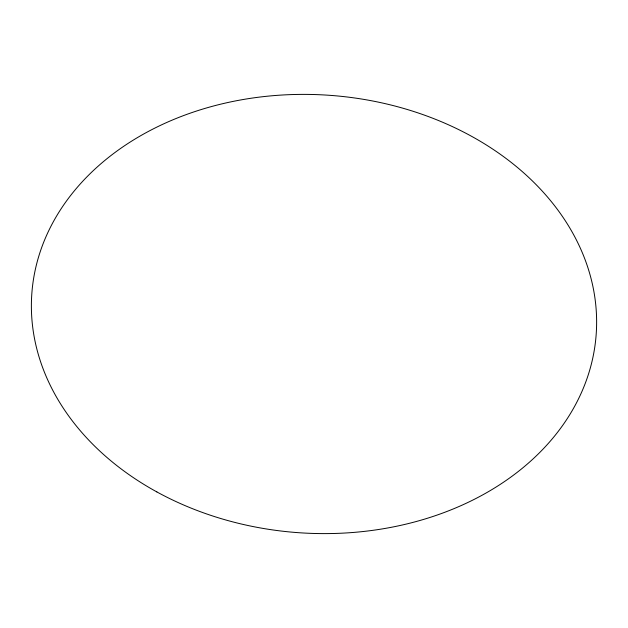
<?xml version="1.0" encoding="UTF-8"?>
<svg xmlns="http://www.w3.org/2000/svg" width="628" height="628" viewBox="0 0 628 628"><rect width="100%" height="100%" fill="white"/><g stroke="black" fill="none" stroke-linecap="round" stroke-linejoin="round"><path stroke-width="0.94" d="M156.867 491.928A282.914 219.243 4.1 0 0 596.011 336.514A282.914 219.243 4.1 0 0 189.13 113.55A282.914 219.243 4.1 0 0 156.867 491.928"/></g></svg>
